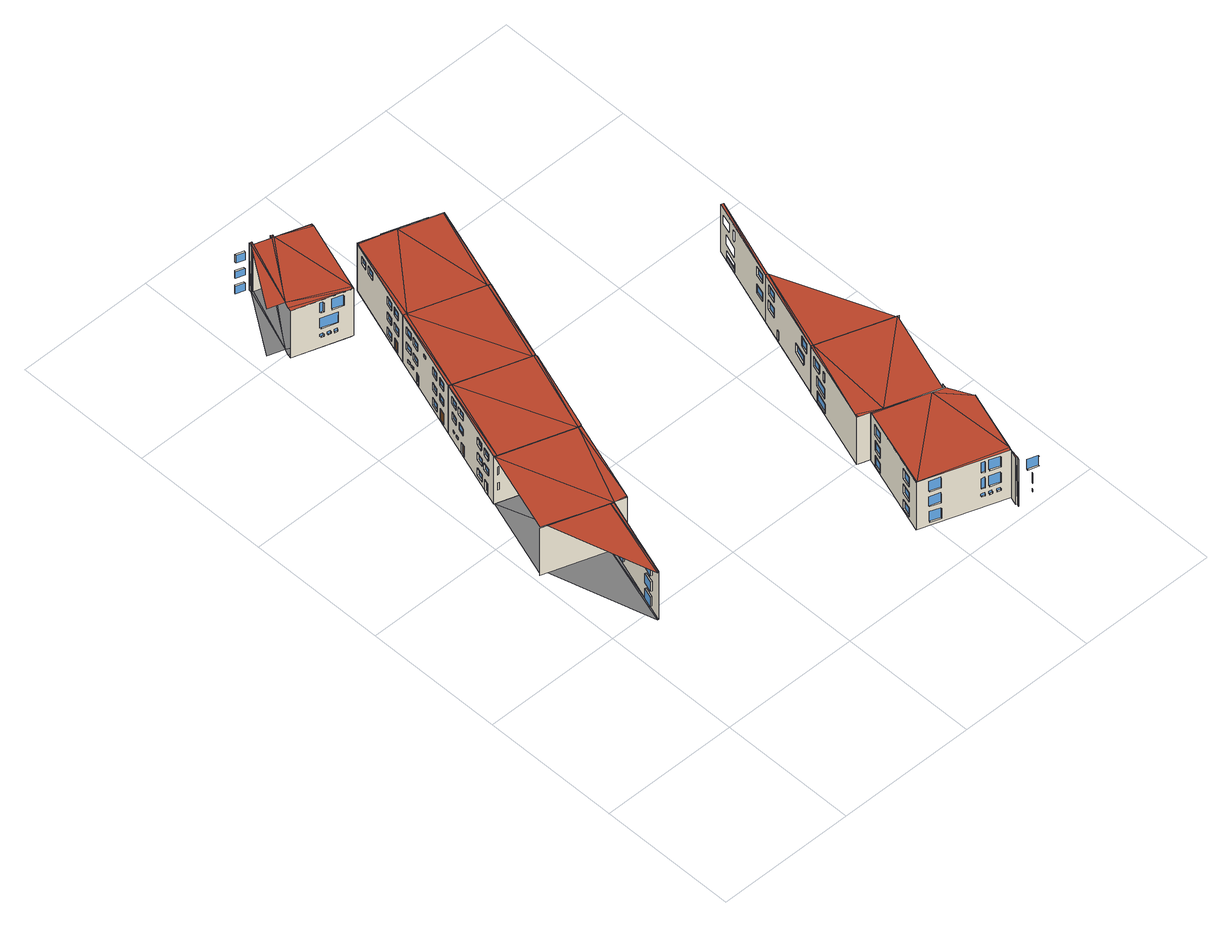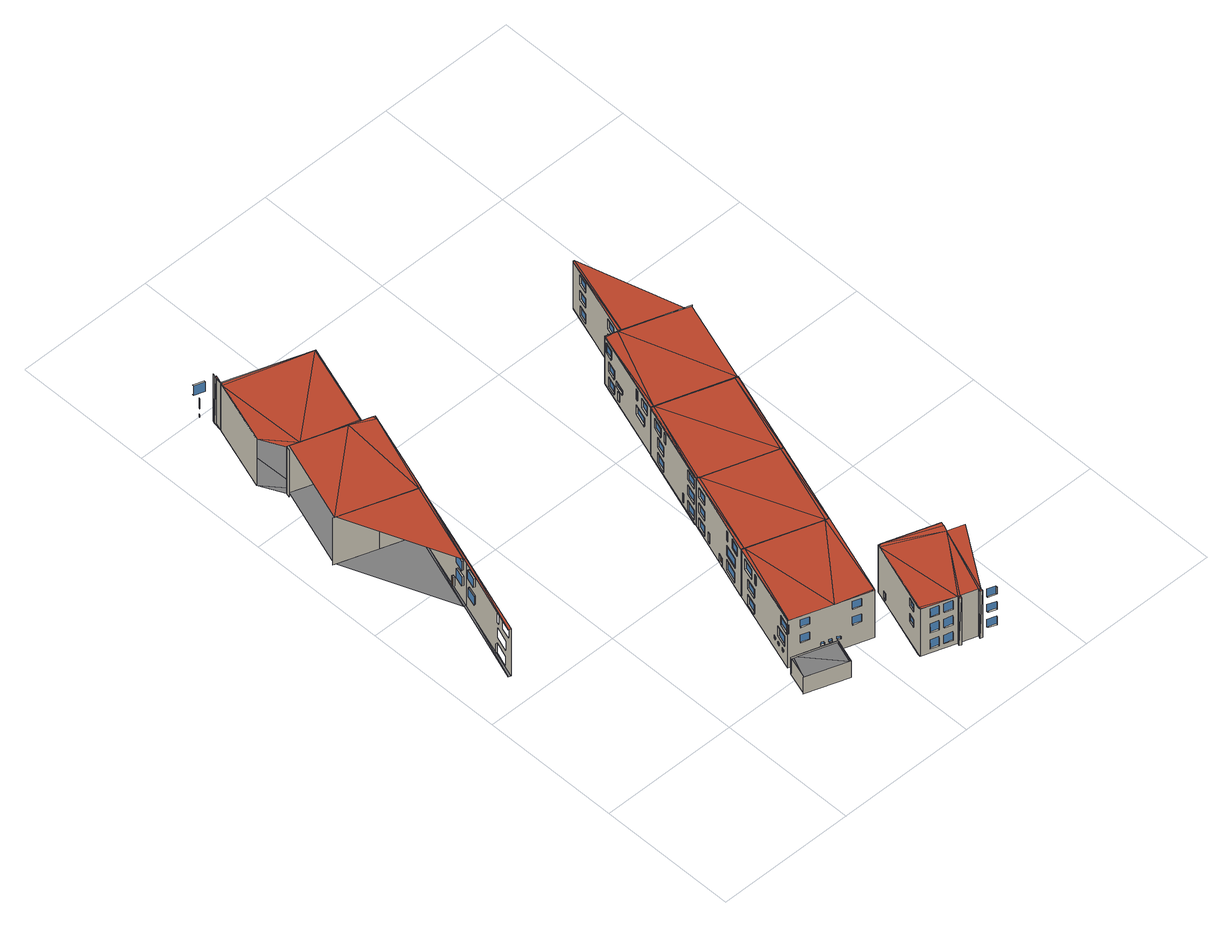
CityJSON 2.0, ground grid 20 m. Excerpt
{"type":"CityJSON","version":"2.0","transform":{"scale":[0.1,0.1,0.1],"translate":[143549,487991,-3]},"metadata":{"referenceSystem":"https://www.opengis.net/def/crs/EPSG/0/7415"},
"CityObjects":{
"building1":{"type":"Building","geometry":[{"type":"MultiSurface","lod":"2.2","boundaries":[[[0,1,2]],[[3,4,5]],[[6,7,8,9]],[[10,11,12,13]],[[14,15,16,17]],[[8,7,18,19]],[[12,11,20,21]],[[16,15,22,23]],[[9,8,19,24]],[[25,18,7,6]],[[13,12,21,26]],[[27,20,11,10]],[[17,16,23,28]],[[29,22,15,14]],[[24,19,18,25]],[[26,21,20,27]],[[28,23,22,29]],[[30,2,1]],[[5,4,31]],[[32,30,1]],[[5,31,33]],[[34,35,36,37]],[[3,0,36,37],[9,6,25,24],[38,39,40,41],[13,10,27,26],[42,43,44,45],[46,47,48,49],[17,14,29,28]],[[34,35,50,51]],[[52,53,36]],[[37,54,55]],[[30,56,2]],[[4,57,31]],[[47,58,59,46]],[[43,60,61,42]],[[39,62,63,38]],[[59,58,64,65]],[[61,60,66,67]],[[63,62,68,69]],[[46,59,65,49]],[[48,64,58,47]],[[42,61,67,45]],[[44,66,60,43]],[[38,63,69,41]],[[40,68,62,39]],[[70,71,72,73]],[[74,75,76,77]],[[49,65,64,48]],[[45,67,66,44]],[[41,69,68,40]],[[78,79,80]],[[81,82,83]],[[37,31,57]],[[36,56,30]],[[84,85,86,87]],[[88,89,90,91]],[[92,93,94,95]],[[87,86,96,97]],[[98,99,85,84]],[[95,94,100,101]],[[102,103,93,92]],[[91,90,104,105]],[[106,107,89,88]],[[96,99,85,86]],[[100,103,93,94]],[[104,107,89,90]],[[101,100,103,102]],[[108,109,36]],[[110,111,37]],[[97,96,99,98]],[[105,104,107,106]],[[112,113,114,115]],[[116,117,118,119]],[[120,121,122,123]],[[50,109,108]],[[51,111,110]],[[124,125,126,127]],[[115,114,128,129]],[[130,131,113,112]],[[119,118,132,133]],[[134,135,117,116]],[[123,122,136,137]],[[138,139,121,120]],[[128,131,113,114]],[[132,135,117,118]],[[136,139,121,122]],[[78,80,140]],[[141,83,82]],[[126,125,142,143]],[[129,128,131,130]],[[133,132,135,134]],[[144,145,146,147]],[[137,136,139,138]],[[148,149,150,151]],[[127,126,143,152]],[[153,142,125,124]],[[146,145,154,155]],[[150,149,156,157]],[[158,159,53]],[[160,54,161]],[[162,154,145,144]],[[147,146,155,163]],[[164,156,149,148]],[[151,150,157,165]],[[152,143,142,153]],[[53,159,36]],[[161,54,37]],[[163,155,154,162]],[[165,157,156,164]],[[166,167,79,81],[105,106,88,91],[168,169,170,171],[172,173,174,175],[137,138,120,123],[176,177,178,179],[129,130,112,115],[180,181,182,183],[97,98,84,87],[133,134,116,119],[184,185,186,187],[188,189,190,191],[192,193,194,195],[101,102,92,95]],[[196,197,198,199]],[[159,108,36]],[[111,161,37]],[[200,201,202,203]],[[202,201,204,205]],[[203,202,205,206]],[[207,204,201,200]],[[198,197,208,209]],[[206,205,204,207]],[[199,198,209,210]],[[211,208,197,196]],[[81,79,212,213]],[[160,158,212,213]],[[194,214,215,195]],[[210,209,208,211]],[[178,216,217,179]],[[182,218,219,183]],[[195,215,220,192]],[[193,221,214,194]],[[78,140,222]],[[141,82,223]],[[220,221,214,215]],[[192,220,221,193]],[[179,217,224,176]],[[177,225,216,178]],[[183,219,226,180]],[[181,227,218,182]],[[224,225,216,217]],[[226,227,218,219]],[[159,78,222]],[[82,161,223]],[[176,224,225,177]],[[51,50,212,213],[147,144,162,163],[228,229,230,231],[127,124,153,152],[151,148,164,165],[232,233,234,235],[236,237,238,239],[199,196,211,210],[203,200,207,206]],[[180,226,227,181]],[[190,240,241,191]],[[189,242,240,190]],[[191,241,243,188]],[[243,242,240,241]],[[188,243,242,189]],[[170,244,245,171]],[[174,246,247,175]],[[186,248,249,187]],[[171,245,250,168]],[[169,251,244,170]],[[185,252,248,186]],[[187,249,253,184]],[[175,247,254,172]],[[173,255,246,174]],[[250,251,244,245]],[[253,252,248,249]],[[254,255,246,247]],[[184,253,252,185]],[[168,250,251,169]],[[172,254,255,173]],[[159,256,108]],[[111,257,161]],[[233,258,259,232]],[[237,260,261,236]],[[261,260,262,263]],[[236,261,263,239]],[[238,262,260,237]],[[239,263,262,238]],[[140,167,222]],[[166,141,223]],[[167,264,222]],[[265,166,223]],[[259,258,266,267]],[[232,259,267,235]],[[234,266,258,233]],[[229,268,269,228]],[[270,271,272,273]],[[274,275,276,277]],[[278,279,280,281]],[[269,268,282,283]],[[235,267,266,234]],[[228,269,283,231]],[[230,282,268,229]],[[273,272,284,285]],[[286,287,271,270]],[[281,280,288,289]],[[290,291,279,278]],[[292,293,275,274]],[[277,276,294,295]],[[284,287,271,272]],[[288,291,279,280]],[[294,293,275,276]],[[289,288,291,290]],[[231,283,282,230]],[[285,284,287,286]],[[295,294,293,292]],[[296,297,298,299]],[[300,301,302,303]],[[304,305,306,307]],[[212,256,159]],[[213,161,257]],[[308,212,159]],[[161,213,309]],[[299,298,310,311]],[[312,313,297,296]],[[303,302,314,315]],[[316,317,301,300]],[[307,306,318,319]],[[320,321,305,304]],[[310,313,297,298]],[[314,317,301,302]],[[318,321,305,306]],[[311,310,313,312]],[[315,314,317,316]],[[319,318,321,320]],[[222,264,322]],[[265,223,323]],[[324,325,326,327]],[[328,329,330,331]],[[326,325,332,333]],[[334,335,336,337]],[[327,326,333,338]],[[339,332,325,324]],[[330,329,340,341]],[[336,335,342,343]],[[331,330,341,344]],[[345,340,329,328]],[[337,336,343,346]],[[347,342,335,334]],[[348,349,167,166],[319,320,304,307],[285,286,270,273],[350,351,352,353],[354,355,356,357],[315,316,300,303],[295,292,274,277],[358,359,360,361],[362,363,364,365],[311,312,296,299],[366,367,368,369],[370,371,372,373],[374,375,376,377],[378,379,380,381],[289,290,278,281]],[[382,383,384]],[[385,386,387]],[[376,388,389,377]],[[390,391,392]],[[393,394,395]],[[338,333,332,339]],[[159,222,396]],[[223,161,397]],[[375,398,388,376]],[[377,389,399,374]],[[399,398,388,389]],[[390,382,384]],[[393,385,387]],[[374,399,398,375]],[[344,341,340,345]],[[346,343,342,347]],[[400,401,402,403]],[[402,401,404,405]],[[403,402,405,406]],[[407,404,401,400]],[[159,408,308]],[[409,161,309]],[[406,405,404,407]],[[166,167,410,411]],[[412,413,414,415]],[[416,417,418,419]],[[420,421,422,423]],[[380,424,425,381]],[[426,427,383,386],[428,429,430,431],[412,415,432,433],[416,419,434,435],[436,437,438,439],[440,441,442,443],[420,423,444,445]],[[445,446,421,420]],[[423,422,447,444]],[[435,448,417,416]],[[419,418,449,434]],[[421,422,447,446]],[[417,418,449,448]],[[364,450,451,365]],[[352,452,453,353]],[[381,425,454,378]],[[379,455,424,380]],[[444,447,446,445]],[[434,449,448,435]],[[454,455,424,425]],[[222,322,456]],[[223,457,323]],[[378,454,455,379]],[[365,451,458,362]],[[363,459,450,364]],[[353,453,460,350]],[[351,461,452,352]],[[458,459,450,451]],[[460,461,452,453]],[[436,462,463,437]],[[439,464,462,436]],[[437,463,465,438]],[[362,458,459,363]],[[466,222,456]],[[467,457,223]],[[350,460,461,351]],[[433,468,413,412]],[[415,414,469,432]],[[368,470,471,369]],[[462,463,465,464]],[[213,212,410,411],[472,473,474,475],[327,324,339,338],[476,477,478,479],[331,328,345,344],[480,481,482,483],[337,334,347,346],[403,400,407,406],[484,485,486,487]],[[413,414,469,468]],[[438,465,464,439]],[[369,471,488,366]],[[367,489,470,368]],[[488,489,470,471]],[[428,490,491,429]],[[366,488,489,367]],[[356,492,493,357]],[[360,494,495,361]],[[390,496,382]],[[393,387,497]],[[440,498,499,441]],[[372,500,501,373]],[[443,502,498,440]],[[441,499,503,442]],[[373,501,504,370]],[[371,505,500,372]],[[357,493,506,354]],[[355,507,492,356]],[[361,495,508,358]],[[359,509,494,360]],[[390,392,510]],[[393,511,394]],[[498,499,503,502]],[[504,505,500,501]],[[506,507,492,493]],[[508,509,494,495]],[[370,504,505,371]],[[442,503,502,443]],[[429,491,512,430]],[[431,513,490,428]],[[514,515,516,517]],[[518,519,520,521]],[[522,523,524,525]],[[432,469,468,433]],[[490,491,512,513]],[[159,396,408]],[[397,161,409]],[[354,506,507,355]],[[358,508,509,359]],[[526,527,516,515]],[[528,529,520,519]],[[530,531,524,523]],[[517,516,527,532]],[[533,526,515,514]],[[521,520,529,534]],[[535,528,519,518]],[[536,530,523,522]],[[525,524,531,537]],[[485,538,539,484]],[[390,510,540]],[[393,541,511]],[[539,538,542,543]],[[390,544,496]],[[545,393,497]],[[430,512,513,431]],[[486,542,538,485]],[[484,539,543,487]],[[487,543,542,486]],[[456,322,349]],[[323,457,348]],[[532,527,526,533]],[[534,529,528,535]],[[537,531,530,536]],[[390,540,544]],[[545,541,393]],[[477,546,547,476]],[[473,548,549,472]],[[481,550,551,480]],[[552,553,554,555]],[[556,557,558,559]],[[496,427,382]],[[387,426,497]],[[560,561,562,563]],[[547,546,564,565]],[[549,548,566,567]],[[551,550,568,569]],[[555,554,570,571]],[[572,573,553,552]],[[392,394,574]],[[559,558,575,576]],[[577,578,557,556]],[[563,562,579,580]],[[581,582,561,560]],[[476,547,565,479]],[[478,564,546,477]],[[472,549,567,475]],[[474,566,548,473]],[[480,551,569,483]],[[482,568,550,481]],[[392,574,583]],[[570,573,553,554]],[[575,578,557,558]],[[579,582,561,562]],[[392,583,584]],[[574,394,585]],[[392,584,510]],[[585,394,511]],[[583,574,584]],[[585,511,510]],[[580,579,582,581]],[[574,585,584]],[[584,585,510]],[[571,570,573,572]],[[576,575,578,577]],[[479,565,564,478]],[[475,567,566,474]],[[483,569,568,482]],[[586,587,588,589]],[[588,587,590,591]],[[589,588,591,592]],[[593,590,587,586]],[[594,595,596,597]],[[598,599,600,601]],[[602,603,604,605]],[[410,466,606]],[[607,467,411]],[[396,410,408]],[[411,397,409]],[[592,591,590,593]],[[597,596,608,609]],[[610,611,595,594]],[[601,600,612,613]],[[614,615,599,598]],[[605,604,616,617]],[[618,619,603,602]],[[511,510,540,541]],[[608,611,595,596]],[[612,615,599,600]],[[616,619,603,604]],[[620,621,622,623]],[[624,625,626,627]],[[628,629,630,631]],[[349,632,633]],[[634,348,635]],[[609,608,611,610]],[[613,612,615,614]],[[617,616,619,618]],[[622,621,636,637]],[[626,625,638,639]],[[630,629,640,641]],[[623,622,637,642]],[[643,636,621,620]],[[627,626,639,644]],[[645,638,625,624]],[[631,630,641,646]],[[647,640,629,628]],[[540,541,648]],[[642,637,636,643]],[[644,639,638,645]],[[646,641,640,647]],[[540,648,649]],[[540,649,650]],[[648,541,651]],[[540,650,544]],[[651,541,545]],[[649,648,650]],[[651,545,544]],[[648,651,650]],[[650,651,544]],[[652,466,456]],[[467,653,457]],[[654,655,349,348],[576,577,556,559],[609,610,594,597],[656,657,658,659],[660,661,662,663],[571,572,552,555],[613,614,598,601],[617,618,602,605],[580,581,560,563]],[[664,665,666,667]],[[668,669,670,671]],[[672,673,674,675]],[[676,677,678,679]],[[544,680,496]],[[545,497,681]],[[678,677,682,683]],[[679,678,683,684]],[[685,682,677,676]],[[684,683,682,685]],[[426,427,686,687],[688,689,690,691],[692,693,694,695],[589,586,593,592]],[[606,466,652]],[[607,653,467]],[[696,697,666,665]],[[698,699,670,669]],[[700,701,674,673]],[[667,666,697,702]],[[703,696,665,664]],[[704,698,669,668]],[[671,670,699,705]],[[706,700,673,672]],[[675,674,701,707]],[[348,349,708,709]],[[702,697,696,703]],[[705,699,698,704]],[[707,701,700,706]],[[662,710,711,663]],[[663,711,712,660]],[[661,713,710,662]],[[714,715,716,717]],[[718,719,720,721]],[[722,723,724,725]],[[712,713,710,711]],[[545,544,686,687],[704,705,671,668],[726,727,717,714],[706,707,675,672],[703,702,667,664],[728,729,721,718],[730,731,725,722]],[[660,712,713,661]],[[411,410,708,709],[732,733,734,735],[623,620,643,642],[631,628,647,646],[627,624,645,644],[736,737,738,739],[740,741,742,743],[679,676,685,684],[744,745,746,747],[748,749,750,751]],[[745,752,753,744]],[[693,754,755,692]],[[756,757,716,715]],[[689,758,759,688]],[[760,761,720,719]],[[762,763,724,723]],[[726,756,715,714]],[[717,716,757,727]],[[721,720,761,729]],[[728,760,719,718]],[[730,762,723,722]],[[725,724,763,731]],[[753,752,764,765]],[[744,753,765,747]],[[746,764,752,745]],[[544,766,680]],[[767,545,681]],[[755,754,768,769]],[[759,758,770,771]],[[658,772,773,659]],[[692,755,769,695]],[[694,768,754,693]],[[688,759,771,691]],[[690,770,758,689]],[[747,765,764,746]],[[727,757,756,726]],[[729,761,760,728]],[[731,763,762,730]],[[659,773,774,656]],[[657,775,772,658]],[[633,632,776]],[[634,635,777]],[[695,769,768,694]],[[691,771,770,690]],[[774,775,772,773]],[[656,774,775,657]],[[778,606,652]],[[653,607,779]],[[741,780,781,740]],[[737,782,783,736]],[[749,784,785,748]],[[785,784,786,787]],[[748,785,787,751]],[[750,786,784,749]],[[633,776,652]],[[635,653,777]],[[751,787,786,750]],[[788,789,790,791]],[[792,793,794,795]],[[796,797,798,799]],[[766,686,680]],[[687,767,681]],[[654,634,800]],[[801,632,655]],[[781,780,802,803]],[[783,782,804,805]],[[806,807,808,809]],[[810,811,812,813]],[[740,781,803,743]],[[742,802,780,741]],[[814,815,816,817]],[[736,783,805,739]],[[738,804,782,737]],[[791,790,818,819]],[[820,821,789,788]],[[795,794,822,823]],[[824,825,793,792]],[[826,827,797,796]],[[799,798,828,829]],[[818,821,789,790]],[[822,825,793,794]],[[828,827,797,798]],[[733,830,831,732]],[[819,818,821,820]],[[823,822,825,824]],[[829,828,827,826]],[[809,808,832,833]],[[834,835,807,806]],[[836,837,811,810]],[[813,812,838,839]],[[831,830,840,841]],[[842,843,815,814]],[[817,816,844,845]],[[807,808,832,835]],[[811,812,838,837]],[[732,831,841,735]],[[734,840,830,733]],[[815,816,844,843]],[[743,803,802,742]],[[739,805,804,738]],[[846,847,848]],[[849,850,851]],[[735,841,840,734]],[[833,832,835,834]],[[839,838,837,836]],[[852,853,854,855]],[[856,857,858,859]],[[845,844,843,842]],[[776,632,801]],[[634,777,800]],[[860,861,854,853]],[[862,863,858,857]],[[864,860,853,852]],[[855,854,861,865]],[[866,862,857,856]],[[859,858,863,867]],[[778,652,708]],[[709,653,779]],[[868,869,846,850],[870,871,872,873],[829,826,796,799],[819,820,788,791],[874,875,876,877],[878,879,880,881],[823,824,792,795]],[[865,861,860,864]],[[867,863,862,866]],[[882,883,884,885]],[[886,887,888,889]],[[884,883,890,891]],[[892,893,894,895]],[[896,890,883,882]],[[885,884,891,897]],[[888,887,898,899]],[[894,893,900,901]],[[889,888,899,902]],[[903,898,887,886]],[[895,894,901,904]],[[905,900,893,892]],[[897,891,890,896]],[[906,907,908,909]],[[910,911,846,850],[810,813,839,836],[912,913,914,915],[806,809,833,834],[814,817,845,842],[916,917,918,919],[920,921,922,923],[924,925,926,927],[928,929,930,931],[932,933,934,935],[936,937,938,939]],[[940,941,908,907]],[[942,940,907,906]],[[909,908,941,943]],[[943,941,940,942]],[[902,899,898,903]],[[904,901,900,905]],[[944,945,946,947]],[[946,945,948,949]],[[947,946,949,950]],[[951,948,945,944]],[[950,949,948,951]],[[708,652,952]],[[709,953,653]],[[876,954,955,877]],[[880,956,957,881]],[[872,958,959,873]],[[960,961,962,963]],[[964,965,966]],[[967,968,969]],[[970,971,962,961]],[[972,970,961,960]],[[963,962,971,973]],[[654,655,974,975],[864,865,855,852],[866,867,859,856],[976,977,978,979],[980,981,982,983],[942,943,909,906],[984,985,986,987],[972,973,963,960]],[[877,955,988,874]],[[875,989,954,876]],[[881,957,990,878]],[[879,991,956,880]],[[973,971,970,972]],[[871,992,958,872]],[[873,959,993,870]],[[988,989,954,955]],[[990,991,956,957]],[[993,992,958,959]],[[994,995,996]],[[997,998,999]],[[652,776,952]],[[653,953,777]],[[874,988,989,875]],[[878,990,991,879]],[[870,993,992,871]],[[987,1000,1001,986]],[[1002,1003,848]],[[1004,851,1005]],[[1006,1007,1001,1000]],[[966,965,1008]],[[967,969,1009]],[[984,1006,1000,987]],[[986,1001,1007,985]],[[848,847,1010]],[[1011,849,851]],[[928,1012,1013,929]],[[709,708,974,975],[889,886,903,902],[885,882,896,897],[1014,1015,1016,1017],[1018,1019,1020,1021],[895,892,905,904],[1022,1023,1024,1025],[1026,1027,1028,1029],[1030,1031,1032,1033],[947,944,951,950]],[[920,1034,1035,921]],[[924,1036,1037,925]],[[985,1007,1006,984]],[[999,998,1038]],[[996,995,1039]],[[931,1040,1012,928]],[[929,1013,1041,930]],[[923,1042,1034,920]],[[921,1035,1043,922]],[[927,1044,1036,924]],[[925,1037,1045,926]],[[869,1046,847]],[[1047,849,1048]],[[1012,1013,1041,1040]],[[1034,1035,1043,1042]],[[1036,1037,1045,1044]],[[994,997,1049,1050]],[[922,1043,1042,923]],[[926,1045,1044,927]],[[930,1041,1040,931]],[[998,1051,1038]],[[1052,996,1039]],[[916,1053,1054,917]],[[936,1055,1056,937]],[[912,1057,1058,913]],[[939,1059,1055,936]],[[937,1056,1060,938]],[[1002,848,1010]],[[1011,851,1004]],[[1055,1056,1060,1059]],[[938,1060,1059,939]],[[708,952,974]],[[975,953,709]],[[979,1061,1062,978]],[[983,1063,1064,982]],[[1051,1049,1038]],[[1050,1052,1039]],[[919,1065,1053,916]],[[917,1054,1066,918]],[[915,1067,1057,912]],[[913,1058,1068,914]],[[1053,1054,1066,1065]],[[1057,1058,1068,1067]],[[1027,1069,1070,1026]],[[1070,1069,1071,1072]],[[1026,1070,1072,1029]],[[1028,1071,1069,1027]],[[1073,999,1038]],[[995,1074,1039]],[[932,1075,1076,933]],[[1077,1078,1062,1061]],[[1079,1080,1064,1063]],[[1029,1072,1071,1028]],[[976,1077,1061,979]],[[978,1062,1078,977]],[[980,1079,1063,983]],[[982,1064,1080,981]],[[994,997,1081,1082]],[[935,1083,1075,932]],[[933,1076,1084,934]],[[1075,1076,1084,1083]],[[918,1066,1065,919]],[[914,1068,1067,915]],[[934,1084,1083,935]],[[1015,1085,1086,1014]],[[1023,1087,1088,1022]],[[1088,1087,1089,1090]],[[977,1078,1077,976]],[[981,1080,1079,980]],[[1024,1089,1087,1023]],[[1022,1088,1090,1025]],[[1091,1092,1093]],[[965,1094,1008]],[[1009,1095,967]],[[1025,1090,1089,1024]],[[847,1046,1010]],[[1048,849,1011]],[[1096,1097,1098]],[[1091,1093,1096]],[[1099,1100,964,968],[1101,1102,1103,1104],[1105,1106,1107,1108],[1109,1110,1111,1112],[1113,1114,1115,1116]],[[1096,1093,1097]],[[1019,1117,1118,1018]],[[1086,1085,1119,1120]],[[1121,1097,1093]],[[1096,1098,911]],[[1014,1086,1120,1017]],[[1016,1119,1085,1015]],[[1031,1122,1123,1030]],[[1123,1122,1124,1125]],[[1030,1123,1125,1033]],[[1032,1124,1122,1031]],[[1118,1117,1126,1127]],[[1033,1125,1124,1032]],[[1020,1126,1117,1019]],[[1018,1118,1127,1021]],[[1121,1004,1005]],[[911,1003,1002]],[[1017,1120,1119,1016]],[[1128,1129,1130,1131]],[[968,964,1132,1133]],[[1021,1127,1126,1020]],[[1134,1135,1136,1137]],[[1138,1139,1140,1141]],[[1142,1143,1129,1128]],[[1131,1130,1144,1145]],[[1095,1099,967]],[[965,1100,1094]],[[1129,1130,1144,1143]],[[1050,1049,1146,1147]],[[1111,1148,1149,1112]],[[1107,1150,1151,1108]],[[1115,1152,1153,1116]],[[1154,1073,1038]],[[1074,1155,1039]],[[1116,1153,1156,1113]],[[1114,1157,1152,1115]],[[1156,1157,1152,1153]],[[1047,869,1132,1133]],[[1113,1156,1157,1114]],[[1110,1158,1148,1111]],[[1112,1149,1159,1109]],[[1106,1160,1150,1107]],[[1108,1151,1161,1105]],[[1159,1158,1148,1149]],[[1161,1160,1150,1151]],[[1146,1154,1038]],[[1039,1155,1147]],[[1103,1162,1163,1104]],[[1074,1082,1155]],[[1154,1081,1073]],[[1109,1159,1158,1110]],[[1104,1163,1164,1101]],[[1102,1165,1162,1103]],[[1105,1161,1160,1106]],[[1164,1165,1162,1163]],[[1082,1081,1154,1155]],[[1097,1098,1166,1167]],[[1101,1164,1165,1102]],[[1121,911,1166,1167]],[[1168,1094,1100]],[[1095,1169,1099]],[[1168,1170,1094]],[[1171,1169,1095]],[[1002,1010,1166]],[[1011,1004,1172]],[[1147,1155,1154]],[[1146,1147,1154]],[[1173,1174,1175,1176]],[[1177,1178,1179,1180]],[[1181,1182,1174,1173]],[[1176,1175,1183,1184]],[[1183,1182,1174,1175]],[[1094,1185,1008]],[[1186,1095,1009]],[[1010,1132,1166]],[[1011,1172,1187]],[[1184,1183,1182,1181]],[[1132,1188,1189]],[[1190,1133,1191]],[[1180,1179,1192,1193]],[[1194,1195,1178,1177]],[[1192,1195,1178,1179]],[[1008,1185,1188]],[[1186,1009,1190]],[[1187,1132,1196,1197]],[[1094,1170,1198]],[[1199,1171,1095]],[[1193,1192,1195,1194]],[[1200,1201,1168,1169],[1193,1194,1177,1180],[1202,1203,1204,1205],[1184,1181,1173,1176],[1206,1207,1208,1209],[1210,1211,1212,1213]],[[1099,1100,1214,1215]],[[1169,1168,1214,1215]],[[1170,1216,1198]],[[1199,1217,1171]],[[1212,1218,1219,1213]],[[1211,1220,1218,1212]],[[1213,1219,1221,1210]],[[1221,1220,1218,1219]],[[1210,1221,1220,1211]],[[1094,1198,1222]],[[1223,1199,1095]],[[1204,1224,1225,1205]],[[1208,1226,1227,1209]],[[1205,1225,1228,1202]],[[1203,1229,1224,1204]],[[1209,1227,1230,1206]],[[1207,1231,1226,1208]],[[1228,1229,1224,1225]],[[1230,1231,1226,1227]],[[1202,1228,1229,1203]],[[1206,1230,1231,1207]],[[1201,1198,1216]],[[1199,1200,1217]],[[1201,1232,1233]],[[1200,1234,1235]],[[1236,1237,1238,1239]],[[1240,1241,1242,1243]],[[1239,1238,1244,1245]],[[1246,1247,1237,1236]],[[1243,1242,1248,1249]],[[1250,1251,1241,1240]],[[1244,1247,1237,1238]],[[1248,1251,1241,1242]],[[1245,1244,1247,1246]],[[1249,1248,1251,1250]],[[1233,1232,1252]],[[1235,1234,1253]],[[1254,1255,1201,1200],[1245,1246,1236,1239],[1256,1257,1258,1259],[1249,1250,1240,1243],[1260,1261,1262,1263],[1264,1265,1266,1267],[1268,1269,1270,1271],[1268,1269,1272,1273]],[[1232,1255,1252]],[[1254,1235,1253]],[[1266,1274,1275,1267]]],"semantics":{"surfaces":[{"type":"GroundSurface"},{"type":"RoofSurface"},{"type":"WallSurface","on_footprint_edge":true},{"type":"Window"},{"type":"Door"}],"values":[0,1,2,2,2,3,3,3,2,2,2,2,2,2,2,2,2,0,1,0,1,2,2,2,0,1,0,1,2,2,2,3,3,3,2,2,2,2,2,2,2,2,2,2,2,0,1,1,0,2,2,2,2,2,2,2,2,2,3,4,3,2,0,1,2,2,2,2,2,0,1,2,2,2,2,2,2,2,3,3,3,0,1,3,2,2,2,2,2,2,2,3,3,0,1,2,2,2,2,2,0,1,2,2,2,2,0,1,2,4,2,2,3,2,2,2,2,2,2,2,2,2,2,2,0,1,4,2,2,2,2,2,3,3,0,1,2,2,2,2,2,2,3,2,2,2,2,2,2,2,2,2,2,3,3,3,2,2,2,0,1,2,2,3,2,2,2,0,1,0,1,3,2,2,2,2,2,2,3,2,2,2,2,2,2,2,2,2,3,4,3,2,2,2,2,2,2,2,0,1,0,1,2,2,2,2,2,2,3,3,3,2,2,2,0,1,2,2,3,2,2,2,3,3,2,2,2,2,2,0,1,2,0,1,2,0,1,2,2,3,0,1,2,2,2,2,3,2,2,0,1,2,2,2,2,2,2,2,2,2,2,2,3,3,2,2,2,2,2,2,4,0,1,2,2,2,2,2,3,3,2,2,2,2,0,1,2,2,2,2,3,2,3,2,2,2,3,2,2,2,2,0,1,2,2,2,2,2,2,2,2,2,2,0,1,3,3,3,3,2,2,2,2,2,2,2,2,3,0,1,2,2,3,3,3,2,2,2,2,2,2,2,0,1,4,0,1,2,2,2,2,0,1,2,2,2,0,1,2,2,2,2,2,0,1,2,3,3,3,2,2,2,2,2,2,2,2,2,2,2,2,2,2,3,3,4,0,1,0,1,2,2,2,2,2,2,2,2,2,2,2,4,2,2,2,2,2,0,1,0,1,2,2,2,2,2,2,2,2,3,3,3,2,2,2,0,1,2,2,2,3,3,3,2,2,2,2,2,2,2,2,2,2,2,0,1,0,1,2,2,2,2,0,1,2,2,2,2,2,0,1,3,2,2,2,2,0,1,3,3,3,2,2,2,2,2,2,2,2,2,2,2,2,2,2,2,2,3,2,2,2,2,2,3,2,3,3,2,2,2,2,2,2,4,2,2,0,1,3,3,2,2,2,2,2,2,2,2,2,2,2,0,1,2,2,3,2,0,1,2,2,2,4,2,2,0,1,2,2,2,2,0,1,1,0,3,3,2,2,2,2,2,2,2,2,2,2,2,2,2,3,3,3,2,2,2,2,2,2,2,2,3,2,2,3,3,2,2,3,2,2,0,1,2,2,2,2,2,2,0,1,3,3,2,2,2,2,0,1,2,2,2,2,2,3,2,2,2,3,3,2,2,2,2,2,2,2,3,2,2,2,2,2,2,3,2,2,2,0,1,2,2,2,2,0,1,3,2,2,2,2,2,2,2,2,2,2,3,3,3,0,0,0,1,2,2,2,2,0,1,3,0,1,2,2,0,1,2,2,2,2,2,0,0,2,2,2,2,2,2,0,1,3,3,3,2,2,2,2,0,0,2,2,2,2,2,0,1,3,2,0,1,2,2,0,0,2,2,2,2,3,3,2,3,2,2,0,0,2,3,3,2,2,2,2,2,2,2,2,3,2,2,2,2,2,3,2,2,2,2,2,0,1,2,0,1,2,2,2,2,2,3,1,0,2,2,2,3,2,2,3,2,2,2,1,0,2,2,2,2,2,2,2,2,1,0,3,2,2,2,2,0,0,2,2,3,2,2,2,2,2,2,3,3,0,0,2,0,0,2,2,2,2,3,2,2,2,2,0,1,0,1,0,1,2,2,2,2,2,2,3,0,1,0,1,2,0,1,2,2,3,0,1,2,0,1,2,2,2,2,0,1,2,2,2,4,2,0,1,2,2,2,2,2,2,3,3,2,2,0,1,0,1,2,2,2,2,2,2,3,3,2,2,0,1,2,0,1,2]}}]}
},
"vertices":[
[61,184,5],[60,184,5],[62,185,5],[61,184,88],[62,185,88],[60,184,88],[67,201,65],[65,202,65],[65,202,81],[67,201,81],[67,201,38],[65,202,38],[65,202,54],[67,201,54],[67,202,10],[65,202,10],[65,202,27],[67,202,27],[70,216,65],[70,216,81],[70,217,38],[70,217,54],[70,217,10],[70,217,27],[72,216,81],[72,216,65],[72,216,54],[72,216,38],[72,216,27],[72,216,10],[98,304,5],[98,304,88],[19,331,5],[19,331,88],[9,334,88],[9,334,5],[102,302,5],[102,302,88],[93,276,82],[93,276,65],[98,291,65],[98,291,82],[93,276,55],[93,276,38],[98,291,38],[98,291,55],[93,276,28],[93,276,11],[98,290,11],[98,290,28],[119,297,5],[119,297,88],[11,335,5],[51,454,5],[51,454,88],[11,335,88],[101,301,5],[101,301,88],[91,276,11],[91,276,28],[91,277,38],[91,277,55],[91,277,65],[91,277,82],[96,291,11],[96,291,28],[96,291,38],[96,291,55],[96,291,65],[96,291,82],[48,446,51],[50,445,51],[50,445,38],[48,446,38],[48,446,78],[50,446,78],[50,446,65],[48,446,65],[54,454,5],[50,455,5],[51,456,5],[50,455,88],[54,454,88],[51,456,88],[54,468,67],[56,467,67],[56,467,79],[54,468,79],[55,468,40],[56,468,40],[56,468,52],[55,468,52],[55,470,5],[57,469,5],[57,469,24],[55,470,24],[60,479,79],[58,479,79],[58,479,67],[60,479,67],[60,477,24],[58,478,24],[58,478,5],[60,477,5],[60,479,52],[58,480,52],[58,480,40],[60,479,40],[120,299,5],[115,298,5],[115,298,88],[120,299,88],[60,485,40],[62,485,40],[62,485,52],[60,485,52],[60,485,13],[62,485,13],[62,485,25],[60,485,25],[60,486,67],[62,485,67],[62,485,79],[60,486,79],[121,302,65],[119,302,65],[119,302,81],[121,302,81],[66,496,52],[64,497,52],[64,497,40],[66,496,40],[66,496,25],[64,497,25],[64,497,13],[66,496,13],[66,496,79],[64,497,79],[64,497,67],[66,496,67],[91,574,5],[91,574,88],[124,317,65],[124,317,81],[123,308,38],[121,309,38],[121,309,54],[123,308,54],[123,308,11],[121,309,11],[121,309,27],[123,308,27],[126,316,81],[126,316,65],[126,323,38],[126,323,54],[126,323,11],[126,323,27],[51,455,5],[156,419,5],[51,455,88],[156,419,88],[128,323,38],[128,323,54],[128,323,11],[128,323,27],[91,575,88],[91,575,5],[88,565,52],[88,565,40],[84,554,40],[84,554,52],[88,566,79],[88,566,67],[84,554,67],[84,554,79],[82,547,52],[82,547,40],[78,536,40],[78,536,52],[82,548,79],[82,548,67],[78,536,67],[78,536,79],[87,562,24],[87,562,21],[85,558,21],[85,558,24],[83,553,25],[83,553,21],[82,548,21],[82,548,25],[79,540,25],[79,540,5],[77,533,5],[77,533,25],[130,328,32],[128,329,32],[128,329,41],[130,328,41],[131,332,11],[129,333,11],[129,333,27],[131,332,27],[130,337,11],[130,337,27],[132,336,27],[132,336,11],[133,345,32],[133,345,41],[135,344,41],[135,344,32],[160,418,5],[160,418,88],[78,532,5],[78,532,25],[80,535,40],[80,535,52],[80,535,67],[80,535,79],[81,540,25],[81,540,5],[95,574,5],[95,574,88],[83,547,52],[83,547,40],[84,547,79],[84,547,67],[152,395,80],[152,395,64],[157,409,64],[157,409,80],[147,380,53],[147,380,37],[155,402,37],[155,402,53],[147,380,81],[147,380,64],[149,384,64],[149,384,81],[84,548,21],[84,548,25],[85,552,21],[85,552,25],[86,553,40],[86,553,52],[86,554,67],[86,554,79],[87,557,21],[87,557,24],[90,564,52],[90,564,40],[88,561,21],[88,561,24],[90,565,79],[90,565,67],[160,417,5],[160,417,88],[145,381,37],[145,381,53],[145,381,64],[145,381,81],[147,385,64],[147,385,81],[92,576,5],[92,576,88],[153,403,37],[153,403,53],[150,396,64],[150,396,80],[95,587,39],[97,586,39],[97,586,51],[95,587,51],[95,587,66],[97,586,66],[97,586,79],[95,587,79],[96,588,5],[97,588,5],[97,588,25],[96,588,25],[155,410,64],[155,410,80],[101,598,51],[99,598,51],[99,598,39],[101,598,39],[100,597,25],[99,597,25],[99,597,5],[100,597,5],[99,598,66],[101,598,66],[101,598,79],[99,598,79],[101,604,12],[103,604,12],[103,604,25],[101,604,25],[101,605,39],[103,604,39],[103,604,51],[101,605,51],[101,605,66],[103,604,66],[103,604,79],[101,605,79],[161,419,5],[161,419,88],[107,615,25],[105,616,25],[105,616,12],[107,615,12],[107,615,51],[105,616,51],[105,616,39],[107,615,39],[107,615,79],[105,616,79],[105,616,66],[107,615,66],[132,694,5],[132,694,88],[164,429,64],[162,430,64],[162,430,80],[164,429,80],[166,436,37],[164,437,37],[164,437,54],[166,436,54],[168,447,64],[168,447,80],[166,436,10],[164,437,10],[164,437,27],[166,436,27],[170,446,80],[170,446,64],[170,454,37],[170,454,54],[170,454,10],[170,454,27],[172,453,54],[172,453,37],[172,453,27],[172,453,10],[132,695,88],[132,695,5],[122,667,78],[122,667,66],[118,655,66],[118,655,78],[128,685,78],[128,685,66],[125,673,66],[125,673,78],[128,685,51],[128,685,39],[125,673,39],[125,673,51],[122,667,51],[122,667,39],[118,655,39],[118,655,51],[124,672,24],[124,672,20],[123,667,20],[123,667,24],[127,681,24],[127,681,19],[126,676,19],[126,676,24],[113,639,78],[113,639,73],[111,634,73],[111,634,78],[120,659,24],[120,659,7],[117,652,7],[117,652,24],[116,767,5],[41,793,5],[42,798,5],[42,798,88],[41,793,88],[116,767,88],[113,633,73],[113,633,78],[46,807,5],[23,815,5],[81,902,5],[46,807,88],[81,902,88],[23,815,88],[198,539,5],[198,539,88],[115,638,73],[115,638,78],[172,454,64],[170,455,64],[170,455,81],[172,454,81],[172,459,64],[172,459,81],[174,458,81],[174,458,64],[201,536,5],[201,536,88],[201,538,5],[201,538,88],[79,780,54],[79,782,54],[79,782,37],[79,780,37],[79,780,26],[79,782,26],[79,782,22],[79,780,22],[79,780,81],[79,782,81],[79,782,65],[79,780,65],[119,651,7],[119,651,24],[120,766,88],[120,766,5],[93,775,81],[93,775,64],[108,770,64],[108,770,81],[101,773,37],[101,773,54],[83,779,22],[83,779,26],[88,777,26],[88,777,22],[92,776,22],[92,776,26],[96,774,26],[96,774,22],[100,773,22],[100,773,26],[83,779,65],[83,779,81],[83,781,81],[83,781,65],[83,781,26],[83,781,22],[120,655,39],[120,655,51],[120,655,66],[120,655,78],[122,659,24],[122,659,7],[136,693,5],[136,693,88],[124,666,51],[124,666,39],[124,666,78],[124,666,66],[88,779,26],[88,779,22],[92,778,26],[92,778,22],[197,539,5],[197,539,88],[102,774,54],[102,774,37],[124,667,20],[124,667,24],[193,516,53],[193,516,37],[199,533,37],[199,533,53],[193,516,80],[193,516,64],[199,533,64],[199,533,80],[193,516,26],[193,516,9],[199,533,9],[199,533,26],[189,503,26],[189,503,11],[190,506,11],[190,506,26],[126,671,24],[126,671,20],[94,777,81],[94,777,64],[126,673,66],[126,673,78],[127,673,39],[127,673,51],[121,770,5],[121,770,88],[97,776,26],[97,776,22],[128,676,19],[128,676,24],[101,775,26],[101,775,22],[129,680,24],[129,680,19],[130,684,78],[130,684,66],[130,684,51],[130,684,39],[84,901,5],[84,901,88],[108,772,64],[108,772,81],[61,909,27],[60,907,27],[60,907,14],[61,909,14],[61,909,53],[60,907,53],[60,907,41],[61,909,41],[61,909,81],[61,907,81],[61,907,68],[61,909,68],[72,903,27],[72,903,14],[72,903,53],[72,903,41],[72,903,81],[72,903,68],[72,905,14],[72,905,27],[72,905,41],[72,905,53],[73,905,81],[73,905,68],[187,503,11],[187,503,26],[107,893,5],[107,893,88],[188,507,11],[188,507,26],[110,892,5],[110,892,88],[192,517,64],[192,517,80],[192,517,37],[192,517,53],[192,517,9],[192,517,26],[136,706,38],[138,705,38],[138,705,51],[136,706,51],[136,707,65],[138,706,65],[138,706,78],[136,707,78],[137,709,5],[139,708,5],[139,708,24],[137,709,24],[197,533,64],[197,533,80],[197,533,37],[197,533,53],[197,534,9],[197,534,26],[142,717,51],[140,718,51],[140,718,38],[142,717,38],[82,906,88],[142,718,78],[140,718,78],[140,718,65],[142,718,65],[141,716,24],[140,717,24],[140,717,5],[141,716,5],[82,906,5],[85,905,5],[85,905,88],[125,781,10],[123,782,10],[123,782,22],[125,781,22],[125,786,10],[125,786,22],[127,786,22],[127,786,10],[142,724,11],[144,724,11],[144,724,24],[142,724,24],[142,724,65],[144,724,65],[144,724,78],[142,724,78],[142,725,38],[144,724,38],[144,724,51],[142,725,51],[201,539,5],[201,539,88],[148,735,24],[146,736,24],[146,736,11],[148,735,11],[148,735,78],[146,736,78],[146,736,65],[148,735,65],[148,735,51],[146,736,51],[146,736,38],[148,735,38],[204,546,64],[202,547,64],[202,547,80],[204,546,80],[204,546,10],[202,547,10],[202,547,27],[204,546,27],[204,546,37],[202,547,37],[202,547,53],[204,546,53],[173,814,5],[137,693,5],[173,814,88],[137,693,88],[207,561,64],[207,561,80],[207,561,10],[207,561,27],[207,562,37],[207,562,53],[209,561,80],[209,561,64],[209,561,27],[209,561,10],[209,561,53],[209,561,37],[108,897,88],[108,897,5],[111,896,5],[111,896,88],[238,659,5],[238,659,88],[174,816,88],[174,816,5],[170,804,77],[170,804,65],[166,793,65],[166,793,77],[164,787,78],[164,787,65],[160,775,65],[160,775,78],[115,890,81],[114,888,81],[114,888,67],[115,890,67],[115,890,54],[114,888,54],[114,888,40],[115,890,40],[115,890,26],[114,888,26],[114,888,12],[115,890,12],[212,570,10],[210,571,10],[210,571,27],[212,570,27],[156,872,5],[156,872,88],[211,575,10],[211,575,27],[213,574,27],[213,574,10],[157,876,5],[157,876,88],[148,849,80],[148,849,67],[152,860,67],[152,860,80],[148,849,53],[148,849,40],[152,860,40],[152,860,53],[126,885,81],[126,885,67],[126,885,54],[126,885,40],[126,885,26],[126,885,12],[126,886,67],[126,886,81],[126,886,54],[126,886,40],[126,886,26],[126,886,12],[242,658,5],[242,658,88],[162,775,65],[162,775,78],[166,786,78],[166,786,65],[133,884,54],[132,882,54],[132,882,40],[133,884,40],[133,884,81],[132,882,81],[132,882,67],[133,884,67],[133,884,26],[132,882,26],[132,882,12],[133,884,12],[144,880,54],[144,880,40],[144,880,81],[144,880,67],[144,880,26],[144,880,12],[233,633,80],[233,633,64],[238,647,64],[238,647,80],[228,618,53],[228,618,36],[236,641,36],[236,641,53],[228,618,28],[228,618,10],[236,640,10],[236,640,28],[222,599,19],[222,599,5],[225,608,5],[225,608,19],[229,619,80],[229,619,64],[230,622,64],[230,622,80],[220,600,5],[220,600,19],[146,849,40],[146,849,53],[143,879,54],[143,879,40],[146,850,67],[146,850,80],[143,879,81],[143,879,67],[143,879,26],[143,879,12],[223,609,5],[223,609,19],[154,877,5],[154,877,88],[150,861,40],[150,861,53],[150,861,67],[150,861,80],[168,792,65],[168,792,77],[172,804,77],[172,804,65],[224,799,5],[224,799,88],[242,657,5],[242,657,88],[226,619,10],[226,619,28],[227,619,36],[227,619,53],[227,619,64],[227,619,80],[228,623,64],[228,623,80],[388,92,36],[390,92,36],[390,92,52],[388,92,52],[388,92,9],[390,92,9],[390,92,25],[388,92,25],[388,92,62],[390,92,62],[390,92,79],[388,92,79],[177,815,88],[177,815,5],[234,641,10],[234,641,28],[234,641,36],[234,641,53],[399,68,81],[399,70,81],[399,70,64],[399,68,64],[399,68,54],[399,70,54],[399,70,38],[399,68,38],[399,68,27],[400,70,27],[400,70,10],[399,68,10],[395,106,52],[393,107,52],[393,107,36],[395,106,36],[395,106,25],[393,107,25],[393,107,9],[395,106,9],[393,107,62],[395,106,62],[395,106,79],[393,107,79],[232,634,64],[232,634,80],[414,65,64],[413,63,64],[413,63,81],[414,65,81],[413,63,54],[414,65,54],[414,65,38],[413,63,38],[237,648,64],[237,648,80],[414,63,27],[414,65,27],[414,65,10],[414,63,10],[382,74,5],[422,191,5],[383,74,5],[422,191,88],[382,74,89],[383,74,89],[190,810,53],[190,809,53],[190,809,40],[190,810,40],[190,810,80],[190,809,80],[190,809,68],[190,810,68],[201,805,53],[201,805,40],[201,805,80],[201,805,68],[202,807,53],[202,807,40],[202,807,80],[202,807,68],[422,193,89],[422,193,5],[418,182,79],[418,182,62],[413,167,62],[413,167,79],[418,181,25],[418,181,8],[413,167,8],[413,167,25],[418,181,52],[418,181,35],[413,167,35],[413,167,52],[245,667,63],[243,668,63],[243,668,80],[245,667,80],[248,675,37],[246,675,37],[246,675,53],[248,675,53],[249,685,63],[249,685,80],[248,675,9],[246,676,9],[246,676,26],[248,675,26],[251,685,63],[251,685,80],[252,693,37],[252,693,53],[252,693,9],[252,693,26],[254,692,53],[254,692,37],[254,692,26],[254,692,9],[216,802,27],[216,800,27],[216,800,23],[216,802,23],[500,33,89],[500,33,5],[473,42,82],[473,42,65],[488,37,65],[488,37,82],[473,42,54],[473,42,37],[488,37,37],[488,37,54],[464,46,82],[464,46,65],[468,44,65],[468,44,82],[464,46,54],[464,46,37],[468,44,37],[468,44,54],[464,46,27],[464,46,23],[468,44,23],[468,44,27],[483,39,27],[483,39,23],[488,37,23],[488,37,27],[473,42,27],[473,42,23],[477,41,23],[477,41,27],[220,798,27],[220,798,23],[220,800,27],[220,800,23],[254,693,64],[252,693,64],[252,693,80],[254,693,80],[253,697,64],[253,697,80],[255,697,80],[255,697,64],[282,779,5],[282,779,88],[415,166,8],[415,166,25],[415,166,35],[415,166,52],[415,166,62],[415,166,79],[227,798,27],[226,796,27],[226,796,23],[227,798,23],[405,199,5],[407,204,5],[407,198,5],[407,204,88],[405,199,88],[407,198,88],[230,795,27],[230,795,23],[230,797,27],[230,797,23],[283,779,5],[283,779,88],[267,785,53],[267,785,41],[255,788,41],[255,788,53],[267,785,80],[267,785,68],[255,788,68],[255,788,80],[241,793,27],[241,793,23],[237,795,23],[237,795,27],[420,181,25],[420,181,8],[420,181,52],[420,181,35],[420,181,62],[420,181,79],[228,809,34],[229,808,34],[228,810,34],[228,809,5],[228,810,5],[229,808,5],[236,793,27],[236,793,23],[502,37,5],[499,34,5],[502,37,88],[499,34,88],[240,791,27],[240,791,23],[438,188,5],[438,188,88],[498,167,5],[498,167,87],[464,48,27],[464,48,23],[275,754,53],[275,754,36],[281,772,36],[281,772,53],[277,761,79],[277,761,63],[283,778,63],[283,778,79],[275,754,26],[275,754,22],[276,758,22],[276,758,26],[271,744,26],[271,744,22],[273,748,22],[273,748,26],[278,765,26],[278,765,22],[280,769,22],[280,769,26],[464,47,82],[464,47,65],[464,47,54],[464,47,37],[241,842,5],[241,842,34],[469,46,27],[469,46,23],[469,46,82],[469,46,65],[469,46,54],[469,46,37],[423,193,5],[422,193,88],[423,193,88],[239,843,5],[239,843,34],[239,841,5],[239,841,34],[474,44,54],[474,44,37],[474,44,27],[474,44,23],[474,44,82],[474,44,65],[478,43,27],[478,43,23],[255,787,53],[255,787,41],[255,787,80],[255,787,68],[488,39,54],[488,39,37],[488,39,82],[488,39,65],[269,745,22],[269,745,26],[271,749,22],[271,749,26],[284,790,5],[284,790,34],[484,41,27],[484,41,23],[266,783,53],[266,783,41],[266,783,80],[266,783,68],[287,789,5],[287,789,34],[488,39,27],[488,39,23],[273,755,36],[273,755,53],[273,755,22],[273,755,26],[274,759,22],[274,759,26],[496,16,5],[496,16,88],[498,20,88],[449,319,5],[449,319,88],[498,20,5],[496,21,88],[496,21,5],[446,320,88],[446,320,5],[443,312,78],[443,312,62],[438,297,62],[438,297,78],[441,305,51],[441,305,34],[433,283,34],[433,283,51],[441,304,25],[441,304,8],[433,282,8],[433,282,25],[435,287,78],[435,287,62],[433,283,62],[433,283,78],[275,761,63],[275,761,79],[279,772,36],[279,772,53],[500,33,88],[276,765,22],[276,765,26],[278,769,22],[278,769,26],[281,779,63],[281,779,79],[507,12,81],[508,14,81],[508,14,64],[507,12,64],[515,161,5],[515,161,88],[514,10,54],[515,12,54],[515,12,37],[514,10,37],[514,10,26],[515,12,26],[515,12,22],[514,10,22],[522,7,81],[522,9,81],[522,9,64],[522,7,64],[299,822,5],[299,822,34],[435,282,8],[435,282,25],[435,282,34],[435,282,51],[435,282,62],[435,282,78],[298,822,5],[298,822,34],[437,286,78],[437,286,62],[443,304,8],[443,304,25],[443,304,34],[443,304,51],[440,297,62],[440,297,78],[445,311,78],[445,311,62],[532,127,5],[532,127,88],[447,320,5],[447,320,88],[447,321,5],[447,321,88],[532,127,87],[451,332,61],[453,331,61],[453,331,78],[451,332,78],[453,339,34],[455,338,34],[455,338,50],[453,339,50],[456,346,61],[458,346,61],[458,346,78],[456,346,78],[554,283,5],[554,283,88],[515,161,87],[512,162,5],[515,162,5],[512,162,88],[515,162,88],[463,360,50],[461,361,50],[461,361,34],[463,360,34],[517,167,5],[517,167,87],[491,439,5],[491,439,88],[488,440,88],[488,440,5],[486,433,77],[486,433,61],[481,419,61],[481,419,77],[486,434,50],[486,434,34],[481,419,34],[481,419,50],[477,409,23],[477,409,7],[476,406,7],[476,406,23],[556,282,5],[556,282,88],[487,439,5],[487,439,88],[478,405,7],[478,405,23],[479,408,7],[479,408,23],[552,284,5],[552,284,88],[483,418,61],[483,418,77],[483,418,34],[483,418,50],[488,433,77],[488,433,61],[488,433,50],[488,433,34],[488,441,5],[490,439,5],[490,439,88],[488,441,88],[491,449,63],[493,448,63],[493,448,78],[491,449,78],[491,449,32],[493,449,32],[493,449,47],[491,449,47],[498,463,78],[496,464,78],[496,464,63],[498,463,63],[498,464,47],[496,464,47],[496,464,32],[498,464,32],[532,558,5],[532,558,88],[528,559,88],[528,559,5],[525,551,78],[525,551,63],[520,536,63],[520,536,78],[523,544,50],[523,544,34],[515,522,34],[515,522,50],[523,543,23],[523,543,7],[515,521,7],[515,521,23],[517,526,78],[517,526,61],[516,522,61],[516,522,78],[515,522,61],[515,522,78],[517,521,7],[517,521,23]
]}
